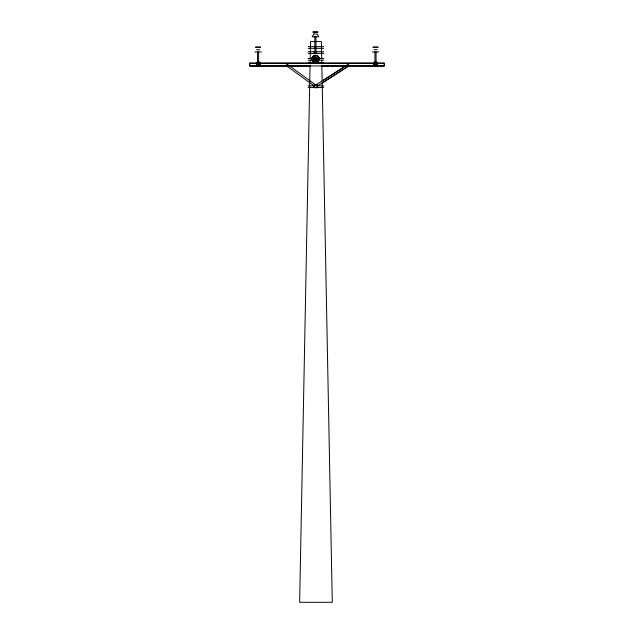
<?xml version="1.0" encoding="UTF-8"?>
<svg xmlns="http://www.w3.org/2000/svg" width="634" height="634" viewBox="0 0 634 634"><rect width="100%" height="100%" fill="white"/><g stroke="black" fill="none" stroke-linecap="round" stroke-linejoin="round"><path stroke-width="0.95" d="M258.831 63.265L258.418 63.677L258.363 62.893M375.415 64.517L375.415 63.955C376.858 61.966 374.631 63.828 376.049 63.202M310.058 65.318L299.636 602.3L332.279 602.3L322.207 83.117M310.097 63.337L310.153 60.373M310.192 58.391L310.517 41.582L321.398 41.582L321.723 58.391M257.681 64.01L257.959 63.448M258.07 63.313L258.014 64.058M258.292 63.352L258.894 63.202L259.179 63.86M258.949 64.351L258.72 63.162M258.973 64.327L259.235 63.788M259.195 64.066L259.346 63.654M376.002 64.058L376.184 63.836M376.374 63.844L376.517 63.44M312.958 56.481L312.126 58.146L312.205 59.992M312.221 58.185L313.053 56.529M314.044 58.526L314.987 57.448L315.811 57.44M314.567 57.948L314.234 58.613L314.868 60.095L314.512 58.748M314.448 58.716L314.852 58.074M316.778 59.113L315.827 60.198M317.856 61.157L318.688 59.501L318.617 57.646L317.65 56.101M319.164 59.715L318.331 61.379L316.826 62.394M258.292 63.479L257.658 64.232A1.125 1.117 0 0 1 257.927 62.814A1.125 1.117 0 0 1 259.369 62.821A1.125 1.117 0 0 1 259.615 64.24M258.236 64.177L258.87 63.416M258.831 64.446L259.251 63.994M375.376 64.105L375.146 64.446M375.827 64.446L376.43 63.78M314.662 57.987L315.304 57.591M315.732 60.159L316.651 58.32M316.628 59.873L315.011 60.198M316.112 60.325L316.754 59.929M316.913 60L315.296 60.333M316.54 62.267L318.046 61.244L318.973 59.628L318.799 57.734L317.745 56.141M315.217 85.392L348.248 64.185L349.152 65.603L316.952 86.279M322.761 80.692L345.054 66.38M322.024 83.165L349.271 65.674M258.268 63.131L259.195 63.384M259.005 64.248L258.323 64.24M375.843 62.758L375.162 63.432L375.494 64.026M376.176 64.026L375.439 64.089M376.01 64.224L375.273 64.288M316.16 55.309L314.274 55.38L312.768 56.402L311.936 58.059L312.015 59.913L313.069 61.498M316.255 55.356L314.464 55.467L312.863 56.442L312.031 58.098L312.11 59.953M316.12 57.583L314.472 57.9L314.163 59.327L314.646 59.992M316.184 57.615L314.757 58.027L314.48 59.469M315.51 60.428L316.303 60.412M314.559 62.29L316.35 62.18L317.951 61.205L318.783 59.548L318.712 57.694M314.654 62.33L316.635 62.306L318.236 61.332L319.068 59.675L318.989 57.821M312.958 31.7L317.951 31.7M312.958 32.389L317.951 32.389M308.132 46.654L323.784 46.654M255.621 46.892L260.614 46.892M373.061 46.892L378.062 46.892M255.621 47.455L260.614 47.455M373.061 47.455L378.062 47.455M308.132 48.335L323.784 48.335M256.548 49.698L259.742 49.698M373.989 49.698L377.19 49.698M308.132 51.703L323.784 51.703M254.805 51.94L261.485 51.94M372.245 51.94L378.934 51.94M308.132 53.383L323.784 53.383M308.132 58.431L312.427 58.431M314.195 58.431L316.968 58.431M319.362 58.431L323.784 58.431M308.132 60.111L312.427 60.111L313.545 61.712M315.375 60.111L316.968 60.111M319.362 60.111L323.784 60.111M308.132 62.893L323.784 62.893M257.57 63.154L249.653 63.154L249.653 65.96L384.228 65.96L384.228 63.154L377.301 63.154M374.329 63.154L259.552 63.154A1.125 1.117 0 0 1 259.56 64.303M256.699 63.218L249.772 63.218L249.772 66.023L287.376 66.023M259.671 63.218L308.156 63.218M323.982 63.218L374.448 63.218M376.43 63.218L384.347 63.218L384.347 66.023L347.733 66.023M289.35 66.023L310.129 66.023M322.009 66.023L344.761 66.023M308.132 85.883L314.416 85.883M316.968 85.883L323.784 85.883M308.132 87.563L323.784 87.563M315.811 58.661L315.383 58.597M315.177 59.517L315.621 59.58M315.146 59.691L315.573 59.755M375.78 62.821L376.461 63.503M375.597 63.043L376.184 63.384M375.201 64.383L376.12 64.089L376.12 62.917M258.783 63.337L258.387 63.305L258.957 63.669M316.065 55.269L318.22 56.355L319.179 57.908M316.826 57.956L314.892 57.401L313.949 58.486L314.068 59.279M314.369 59.865L315.573 60.46M313.45 61.672L315.13 62.544M312.974 61.458L314.939 62.465L316.921 62.441L318.426 61.419L319.259 59.762L319.084 57.868L317.935 56.228M316.136 85.249L287.107 64.153L286.116 65.516L314.361 86.042M375.899 62.94L376.279 63.725M258.157 64.446L257.872 63.788M316.453 57.781L316.841 58.407M316.263 57.694L316.746 58.368M313.981 59.239L314.464 59.905M312.3 60.04L313.354 61.633M259.251 63.313L259.29 63.725M257.761 63.923L257.776 64.351M321.763 60.373L321.818 63.337M321.858 65.318L322.167 81.136M376.073 51.94L376.073 62.219M374.948 51.94L374.948 63.154M316.437 51.703L316.437 53.058L314.195 53.058L314.195 51.703M315.962 36.788L315.962 51.703M314.844 36.788L314.844 51.703M258.624 51.94L258.624 62.219M257.507 51.94L257.507 63.154M376.239 65.595A1.68 1.68 0 0 1 374.559 65.595M373.719 64.137A1.68 1.68 0 0 1 375.399 62.457M376.858 63.297A1.68 1.68 0 0 1 377.079 64.137M258.918 65.857A1.68 1.68 0 0 1 257.238 65.857M256.619 63.559A1.68 1.68 0 0 1 258.078 62.718M376.406 62.314A1.68 1.68 0 0 0 373.901 63.471A1.68 1.68 0 0 0 375.851 65.421A1.68 1.68 0 0 0 377.016 62.932A1.68 1.68 0 0 1 375.907 65.357A1.68 1.68 0 0 1 373.957 63.408A1.68 1.68 0 0 1 376.461 62.251M376.628 63.099A1.125 1.117 0 0 1 376.208 64.628A1.125 1.117 0 0 0 376.683 63.035M375.09 64.628A1.125 1.117 0 0 1 374.678 64.216M374.686 63.099A1.125 1.117 0 0 1 375.09 62.687M376.509 64.351A1.125 1.117 0 0 1 376.097 64.763M374.979 64.763A1.125 1.117 0 0 1 374.567 64.351M374.567 63.226A1.125 1.117 0 0 1 374.979 62.821M376.905 63.067A1.68 1.68 0 0 1 375.74 65.556A1.68 1.68 0 0 1 373.791 63.606A1.68 1.68 0 0 1 376.287 62.449M375.914 64.985A1.125 1.117 0 0 1 374.789 64.985M374.385 64.573A1.125 1.117 0 0 1 374.385 63.448M376.778 63.218A1.68 1.68 0 0 1 375.605 65.714A1.68 1.68 0 0 1 373.664 63.765A1.68 1.68 0 0 1 376.16 62.6M375.764 62.401A1.125 1.117 0 0 1 376.319 64.494M375.764 64.644A1.125 1.117 0 0 1 375.201 64.494M375.265 62.489A1.125 1.117 0 0 0 375.257 64.43A1.125 1.117 0 0 0 376.945 63.463A1.125 1.117 0 0 0 375.265 62.489A1.125 1.117 0 0 0 374.797 62.964A1.125 1.117 0 0 1 375.146 62.623M377.127 62.798A1.68 1.68 0 0 1 375.962 65.294A1.68 1.68 0 0 1 374.012 63.345A1.68 1.68 0 0 1 376.517 62.18M375.146 64.557A1.125 1.117 0 0 1 374.734 64.153M259.845 63.154A1.68 1.68 0 0 1 258.672 65.643A1.68 1.68 0 0 1 256.73 63.693A1.68 1.68 0 0 1 259.227 62.536M259.393 64.51A1.125 1.117 0 0 0 258.981 62.972A1.125 1.117 0 0 1 259.33 64.573M258.981 64.914A1.125 1.117 0 0 1 257.452 64.502M258.926 64.985A1.125 1.117 0 0 1 257.8 64.977M259.726 63.281A1.68 1.68 0 0 1 259.108 65.579A1.68 1.68 0 0 1 256.81 64.961A1.68 1.68 0 0 1 257.436 62.663M259.599 63.44A1.68 1.68 0 0 1 258.981 65.73A1.68 1.68 0 0 1 256.683 65.112A1.68 1.68 0 0 1 257.301 62.821M258.815 65.112A1.125 1.117 0 0 1 258.252 65.262M257.689 65.112A1.125 1.117 0 0 1 257.277 64.7M257.618 64.303A1.125 1.117 0 0 1 257.618 63.178M259.092 62.837A1.125 1.117 0 0 1 259.504 64.375M257.967 64.779A1.125 1.117 0 0 1 257.562 64.367M316.374 59.406A0.919 0.919 0 0 1 315.05 59.865A0.919 0.919 0 0 1 314.829 58.479A0.919 0.919 0 0 1 316.231 58.502M313.553 57.163L313.053 59.501L313.687 60.539L314.749 61.094L316.945 60.341L317.499 59.231L316.81 56.965L314.559 56.481L313.553 57.163M313.878 34.03L312.134 36.788L318.823 36.788L317.079 34.03L313.878 34.03M317.135 84.956L313.925 84.956L313.925 87.69L317.135 87.69L317.135 84.956M374.94 64.953A1.68 1.68 0 0 0 377.468 63.511A1.68 1.68 0 0 0 374.948 62.045A1.68 1.68 0 0 0 374.94 64.953M374.995 64.89A1.68 1.68 0 0 0 377.523 63.44A1.68 1.68 0 0 0 375.003 61.981A1.68 1.68 0 0 0 374.995 64.89M257.705 65.239A1.68 1.68 0 0 0 260.233 63.796A1.68 1.68 0 0 0 257.713 62.33A1.68 1.68 0 0 0 257.705 65.239M258.133 64.581A1.125 1.117 0 0 0 259.821 63.614A1.125 1.117 0 0 0 258.141 62.639A1.125 1.117 0 0 0 258.133 64.581M257.816 65.104A1.68 1.68 0 0 0 260.344 63.662A1.68 1.68 0 0 0 257.824 62.195A1.68 1.68 0 0 0 257.816 65.104M257.594 65.373A1.68 1.68 0 0 0 260.122 63.923A1.68 1.68 0 0 0 257.602 62.465A1.68 1.68 0 0 0 257.594 65.373M314.995 59.564A0.919 0.919 0 0 0 316.564 59.319A0.919 0.919 0 0 0 315.566 58.082A0.919 0.919 0 0 0 314.995 59.564"/></g></svg>
